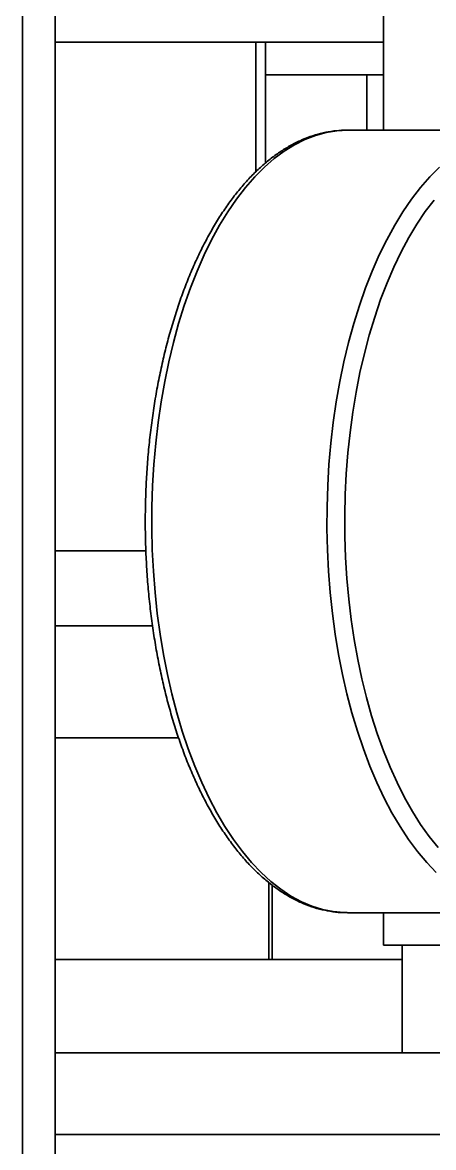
# Model space of a CAD drawing. Header units: millimetres. Extents: x -1052 to 3351, y 0 to 2015.
# Drawn here: x -368.22 to -366.35, y 1689.75 to 1694.85 of the extents above; entities that cross this region are included whole.
import ezdxf

# ---------------------------------------------------------------- set-up
doc = ezdxf.new("R2010")
doc.units = ezdxf.units.MM

msp = doc.modelspace()

# ---------------------------------------------------------------- linework, layer by layer
at = {"color": 7, "linetype": 'Continuous', "lineweight": 35}
for p, q in [((-368.2176, 1685.6647), (-368.2176, 1699.2806)), ((-368.2176, 1685.6647), (-368.2176, 1699.2806)), ((-368.0697, 1689.8064), (-368.0697, 1699.2806)), ((-368.0697, 1689.8064), (-368.0697, 1699.2806)), ((-366.5807, 1694.3623), (-366.5807, 1696.8769)), ((-366.5807, 1694.3623), (-366.5807, 1696.8769)), ((-366.5807, 1694.7617), (-368.0697, 1694.7617)), ((-366.5807, 1694.7617), (-368.0697, 1694.7617)), ((-367.159, 1694.1731), (-367.159, 1694.7617)), ((-367.159, 1694.1731), (-367.159, 1694.7617)), ((-367.1146, 1694.7617), (-367.1146, 1694.2133)), ((-367.1146, 1694.7617), (-367.1146, 1694.2133)), ((-366.656, 1694.6138), (-367.1146, 1694.6138)), ((-366.656, 1694.6138), (-367.1146, 1694.6138)), ((-366.656, 1694.6138), (-366.5807, 1694.6138)), ((-366.656, 1694.3623), (-366.656, 1694.6138)), ((-366.656, 1694.6138), (-366.5807, 1694.6138)), ((-366.656, 1694.3623), (-366.656, 1694.6138)), ((-366.7435, 1694.3623), (-365.9493, 1694.3623)), ((-366.7435, 1694.3623), (-365.9493, 1694.3623)), ((-368.0697, 1692.4542), (-367.6578, 1692.4542)), ((-368.0697, 1692.4542), (-367.6578, 1692.4542)), ((-368.0697, 1692.114), (-367.6277, 1692.114)), ((-368.0697, 1692.114), (-367.6277, 1692.114)), ((-368.0697, 1691.6059), (-367.5095, 1691.6059)), ((-368.0697, 1691.6059), (-367.5095, 1691.6059)), ((-367.0998, 1690.9489), (-367.0998, 1690.6001)), ((-367.0998, 1690.9489), (-367.0998, 1690.6001)), ((-367.085, 1690.9384), (-367.085, 1690.6001)), ((-367.085, 1690.9384), (-367.085, 1690.6001)), ((-366.7435, 1690.8123), (-365.9493, 1690.8123)), ((-366.7435, 1690.8123), (-365.9493, 1690.8123)), ((-366.5807, 1690.6644), (-366.5807, 1690.8123)), ((-366.5807, 1690.6644), (-366.5807, 1690.8123)), ((-363.9674, 1690.6644), (-366.5807, 1690.6644)), ((-363.9674, 1690.6644), (-366.5807, 1690.6644)), ((-366.4955, 1690.6644), (-366.4955, 1690.1762)), ((-366.4955, 1690.6644), (-366.4955, 1690.1762)), ((-366.4955, 1690.6001), (-368.0697, 1690.6001)), ((-366.4955, 1690.6001), (-368.0697, 1690.6001)), ((-365.1853, 1690.1762), (-368.0697, 1690.1762)), ((-365.1853, 1690.1762), (-368.0697, 1690.1762)), ((-359.7863, 1689.8064), (-368.0697, 1689.8064)), ((-368.0697, 1689.8064), (-368.0697, 1689.6881)), ((-359.7863, 1689.8064), (-368.0697, 1689.8064)), ((-368.0697, 1689.8064), (-368.0697, 1689.6881))]:
    msp.add_line(p, q, dxfattribs=at)
for points in [[(-366.7435, 1694.3623), (-366.7921, 1694.3597), (-366.8406, 1694.3517), (-366.8888, 1694.3384), (-366.9365, 1694.3199), (-366.9836, 1694.2961), (-367.0301, 1694.2673), (-367.0756, 1694.2334), (-367.1202, 1694.1945), (-367.1636, 1694.1509), (-367.2058, 1694.1025), (-367.2466, 1694.0496), (-367.2859, 1693.9923), (-367.3236, 1693.9308), (-367.3595, 1693.8653), (-367.3935, 1693.7959), (-367.4257, 1693.7229), (-367.4557, 1693.6465), (-367.4837, 1693.5669), (-367.5094, 1693.4844), (-367.5328, 1693.3992), (-367.5538, 1693.3115), (-367.5724, 1693.2217), (-367.5886, 1693.13), (-367.6022, 1693.0366), (-367.6132, 1692.9419), (-367.6216, 1692.8461), (-367.6273, 1692.7496), (-367.6305, 1692.6525), (-367.6309, 1692.5553), (-367.6287, 1692.4582), (-367.6238, 1692.3614), (-367.6163, 1692.2654), (-367.6062, 1692.1703), (-367.5935, 1692.0764), (-367.5782, 1691.9841), (-367.5605, 1691.8936), (-367.5402, 1691.8051), (-367.5176, 1691.7191), (-367.4927, 1691.6356), (-367.4655, 1691.555), (-367.4362, 1691.4775), (-367.4047, 1691.4033), (-367.3713, 1691.3326), (-367.336, 1691.2658), (-367.299, 1691.2028), (-367.2602, 1691.1441), (-367.2199, 1691.0897), (-367.1782, 1691.0397), (-367.1352, 1690.9945), (-367.091, 1690.954), (-367.0458, 1690.9184), (-366.9996, 1690.8878), (-366.9527, 1690.8623), (-366.9051, 1690.842), (-366.8571, 1690.8269), (-366.8087, 1690.8171), (-366.7602, 1690.8126), (-366.7435, 1690.8123)], [(-366.7435, 1694.3623), (-366.7921, 1694.3597), (-366.8406, 1694.3517), (-366.8888, 1694.3384), (-366.9365, 1694.3199), (-366.9836, 1694.2961), (-367.0301, 1694.2673), (-367.0756, 1694.2334), (-367.1202, 1694.1945), (-367.1636, 1694.1509), (-367.2058, 1694.1025), (-367.2466, 1694.0496), (-367.2859, 1693.9923), (-367.3236, 1693.9308), (-367.3595, 1693.8653), (-367.3935, 1693.7959), (-367.4257, 1693.7229), (-367.4557, 1693.6465), (-367.4837, 1693.5669), (-367.5094, 1693.4844), (-367.5328, 1693.3992), (-367.5538, 1693.3115), (-367.5724, 1693.2217), (-367.5886, 1693.13), (-367.6022, 1693.0366), (-367.6132, 1692.9419), (-367.6216, 1692.8461), (-367.6273, 1692.7496), (-367.6305, 1692.6525), (-367.6309, 1692.5553), (-367.6287, 1692.4582), (-367.6238, 1692.3614), (-367.6163, 1692.2654), (-367.6062, 1692.1703), (-367.5935, 1692.0764), (-367.5782, 1691.9841), (-367.5605, 1691.8936), (-367.5402, 1691.8051), (-367.5176, 1691.7191), (-367.4927, 1691.6356), (-367.4655, 1691.555), (-367.4362, 1691.4775), (-367.4047, 1691.4033), (-367.3713, 1691.3326), (-367.336, 1691.2658), (-367.299, 1691.2028), (-367.2602, 1691.1441), (-367.2199, 1691.0897), (-367.1782, 1691.0397), (-367.1352, 1690.9945), (-367.091, 1690.954), (-367.0458, 1690.9184), (-366.9996, 1690.8878), (-366.9527, 1690.8623), (-366.9051, 1690.842), (-366.8571, 1690.8269), (-366.8087, 1690.8171), (-366.7602, 1690.8126), (-366.7435, 1690.8123)], [(-366.341, 1690.9945), (-366.384, 1691.0397), (-366.4257, 1691.0897), (-366.466, 1691.1441), (-366.5047, 1691.2028), (-366.5418, 1691.2658), (-366.5771, 1691.3326), (-366.6105, 1691.4033), (-366.6419, 1691.4775), (-366.6713, 1691.555), (-366.6985, 1691.6356), (-366.7234, 1691.7191), (-366.746, 1691.8051), (-366.7662, 1691.8936), (-366.784, 1691.9841), (-366.7993, 1692.0764), (-366.812, 1692.1703), (-366.8221, 1692.2654), (-366.8296, 1692.3614), (-366.8345, 1692.4582), (-366.8367, 1692.5553), (-366.8362, 1692.6525), (-366.8331, 1692.7496), (-366.8273, 1692.8461), (-366.8189, 1692.9419), (-366.8079, 1693.0366), (-366.7943, 1693.13), (-366.7782, 1693.2217), (-366.7596, 1693.3115), (-366.7386, 1693.3992), (-366.7151, 1693.4844), (-366.6894, 1693.5669), (-366.6615, 1693.6465), (-366.6314, 1693.7229), (-366.5993, 1693.7959), (-366.5652, 1693.8653), (-366.5293, 1693.9308), (-366.4917, 1693.9923), (-366.4524, 1694.0496), (-366.4116, 1694.1025), (-366.3694, 1694.1509), (-366.326, 1694.1945)], [(-366.341, 1690.9945), (-366.384, 1691.0397), (-366.4257, 1691.0897), (-366.466, 1691.1441), (-366.5047, 1691.2028), (-366.5418, 1691.2658), (-366.5771, 1691.3326), (-366.6105, 1691.4033), (-366.6419, 1691.4775), (-366.6713, 1691.555), (-366.6985, 1691.6356), (-366.7234, 1691.7191), (-366.746, 1691.8051), (-366.7662, 1691.8936), (-366.784, 1691.9841), (-366.7993, 1692.0764), (-366.812, 1692.1703), (-366.8221, 1692.2654), (-366.8296, 1692.3614), (-366.8345, 1692.4582), (-366.8367, 1692.5553), (-366.8362, 1692.6525), (-366.8331, 1692.7496), (-366.8273, 1692.8461), (-366.8189, 1692.9419), (-366.8079, 1693.0366), (-366.7943, 1693.13), (-366.7782, 1693.2217), (-366.7596, 1693.3115), (-366.7386, 1693.3992), (-366.7151, 1693.4844), (-366.6894, 1693.5669), (-366.6615, 1693.6465), (-366.6314, 1693.7229), (-366.5993, 1693.7959), (-366.5652, 1693.8653), (-366.5293, 1693.9308), (-366.4917, 1693.9923), (-366.4524, 1694.0496), (-366.4116, 1694.1025), (-366.3694, 1694.1509), (-366.326, 1694.1945)], [(-366.3505, 1694.0451), (-366.3903, 1693.9927), (-366.4286, 1693.9358), (-366.4652, 1693.8748), (-366.5001, 1693.8099), (-366.5331, 1693.7412), (-366.5641, 1693.6689), (-366.5931, 1693.5932), (-366.62, 1693.5145), (-366.6446, 1693.4329), (-366.6669, 1693.3487), (-366.6869, 1693.2622), (-366.7044, 1693.1735), (-366.7194, 1693.0831), (-366.7319, 1692.9911), (-366.7418, 1692.8979), (-366.7492, 1692.8037), (-366.7539, 1692.7089), (-366.7559, 1692.6137), (-366.7553, 1692.5184), (-366.7521, 1692.4233), (-366.7462, 1692.3287), (-366.7377, 1692.2349), (-366.7266, 1692.1422), (-366.713, 1692.0509), (-366.6969, 1691.9612), (-366.6783, 1691.8735), (-366.6572, 1691.788), (-366.6339, 1691.7049), (-366.6082, 1691.6246), (-366.5804, 1691.5472), (-366.5505, 1691.473), (-366.5185, 1691.4023), (-366.4847, 1691.3352), (-366.449, 1691.272), (-366.4117, 1691.2129), (-366.3727, 1691.158), (-366.3323, 1691.1075)], [(-366.3505, 1694.0451), (-366.3903, 1693.9927), (-366.4286, 1693.9358), (-366.4652, 1693.8748), (-366.5001, 1693.8099), (-366.5331, 1693.7412), (-366.5641, 1693.6689), (-366.5931, 1693.5932), (-366.62, 1693.5145), (-366.6446, 1693.4329), (-366.6669, 1693.3487), (-366.6869, 1693.2622), (-366.7044, 1693.1735), (-366.7194, 1693.0831), (-366.7319, 1692.9911), (-366.7418, 1692.8979), (-366.7492, 1692.8037), (-366.7539, 1692.7089), (-366.7559, 1692.6137), (-366.7553, 1692.5184), (-366.7521, 1692.4233), (-366.7462, 1692.3287), (-366.7377, 1692.2349), (-366.7266, 1692.1422), (-366.713, 1692.0509), (-366.6969, 1691.9612), (-366.6783, 1691.8735), (-366.6572, 1691.788), (-366.6339, 1691.7049), (-366.6082, 1691.6246), (-366.5804, 1691.5472), (-366.5505, 1691.473), (-366.5185, 1691.4023), (-366.4847, 1691.3352), (-366.449, 1691.272), (-366.4117, 1691.2129), (-366.3727, 1691.158), (-366.3323, 1691.1075)]]:
    msp.add_lwpolyline(points, dxfattribs=at)
msp.add_open_spline([(-366.7435, 1694.3623), (-366.7525, 1694.3622), (-366.7773, 1694.3618), (-366.818, 1694.3574), (-366.8654, 1694.3478), (-366.9124, 1694.3336), (-366.959, 1694.3148), (-367.005, 1694.2914), (-367.0503, 1694.2634), (-367.0948, 1694.231), (-367.1383, 1694.1941), (-367.1808, 1694.1528), (-367.2221, 1694.1073), (-367.262, 1694.0577), (-367.3005, 1694.0042), (-367.3375, 1693.947), (-367.3727, 1693.8861), (-367.4062, 1693.8219), (-367.438, 1693.7545), (-367.4678, 1693.684), (-367.4957, 1693.6107), (-367.5215, 1693.5348), (-367.5453, 1693.4564), (-367.567, 1693.3758), (-367.5866, 1693.2932), (-367.6039, 1693.2087), (-367.619, 1693.1226), (-367.6318, 1693.0352), (-367.6424, 1692.9466), (-367.6506, 1692.8571), (-367.6564, 1692.7669), (-367.6599, 1692.6762), (-367.661, 1692.5853), (-367.6598, 1692.4944), (-367.6562, 1692.4037), (-367.6502, 1692.3136), (-367.6419, 1692.2241), (-367.6313, 1692.1356), (-367.6184, 1692.0482), (-367.6032, 1691.9622), (-367.5858, 1691.8779), (-367.5662, 1691.7954), (-367.5444, 1691.7149), (-367.5205, 1691.6366), (-367.4946, 1691.5609), (-367.4666, 1691.4877), (-367.4367, 1691.4174), (-367.405, 1691.3501), (-367.3714, 1691.286), (-367.336, 1691.2253), (-367.299, 1691.1681), (-367.2603, 1691.1146), (-367.2201, 1691.065), (-367.1785, 1691.0194), (-367.1356, 1690.978), (-367.0914, 1690.941), (-367.0462, 1690.9085), (-367.0001, 1690.8805), (-366.9533, 1690.8572), (-366.906, 1690.8388), (-366.8582, 1690.825), (-366.8103, 1690.8163), (-366.7724, 1690.8122), (-366.7505, 1690.8127), (-366.7445, 1690.8128)], degree=3, knots=[0, 0, 0, 0, 2.595877, 7.220527, 11.849558, 16.494639, 21.165743, 25.869513, 30.608497, 35.381587, 40.184993, 45.013098, 49.859635, 54.718745, 59.585527, 64.45595, 69.326785, 74.195894, 79.062191, 83.925127, 88.784427, 93.640037, 98.492129, 103.340892, 108.186679, 113.029769, 117.870491, 122.709172, 127.546185, 132.381805, 137.216452, 142.050347, 146.883852, 151.717266, 156.55088, 161.384929, 166.219721, 171.055596, 175.892863, 180.7319, 185.573005, 190.416574, 195.262921, 200.112492, 204.965548, 209.822454, 214.6834, 219.548682, 224.418186, 229.291773, 234.168862, 239.048293, 243.927917, 248.804424, 253.673699, 258.530412, 263.368375, 268.180825, 272.961751, 277.706791, 282.414758, 287.088642, 291.735291, 293.457714, 293.457714, 293.457714, 293.457714], dxfattribs=at)
msp.add_open_spline([(-366.7435, 1694.3623), (-366.7525, 1694.3622), (-366.7773, 1694.3618), (-366.818, 1694.3574), (-366.8654, 1694.3478), (-366.9124, 1694.3336), (-366.959, 1694.3148), (-367.005, 1694.2914), (-367.0503, 1694.2634), (-367.0948, 1694.231), (-367.1383, 1694.1941), (-367.1808, 1694.1528), (-367.2221, 1694.1073), (-367.262, 1694.0577), (-367.3005, 1694.0042), (-367.3375, 1693.947), (-367.3727, 1693.8861), (-367.4062, 1693.8219), (-367.438, 1693.7545), (-367.4678, 1693.684), (-367.4957, 1693.6107), (-367.5215, 1693.5348), (-367.5453, 1693.4564), (-367.567, 1693.3758), (-367.5866, 1693.2932), (-367.6039, 1693.2087), (-367.619, 1693.1226), (-367.6318, 1693.0352), (-367.6424, 1692.9466), (-367.6506, 1692.8571), (-367.6564, 1692.7669), (-367.6599, 1692.6762), (-367.661, 1692.5853), (-367.6598, 1692.4944), (-367.6562, 1692.4037), (-367.6502, 1692.3136), (-367.6419, 1692.2241), (-367.6313, 1692.1356), (-367.6184, 1692.0482), (-367.6032, 1691.9622), (-367.5858, 1691.8779), (-367.5662, 1691.7954), (-367.5444, 1691.7149), (-367.5205, 1691.6366), (-367.4946, 1691.5609), (-367.4666, 1691.4877), (-367.4367, 1691.4174), (-367.405, 1691.3501), (-367.3714, 1691.286), (-367.336, 1691.2253), (-367.299, 1691.1681), (-367.2603, 1691.1146), (-367.2201, 1691.065), (-367.1785, 1691.0194), (-367.1356, 1690.978), (-367.0914, 1690.941), (-367.0462, 1690.9085), (-367.0001, 1690.8805), (-366.9533, 1690.8572), (-366.906, 1690.8388), (-366.8582, 1690.825), (-366.8103, 1690.8163), (-366.7724, 1690.8122), (-366.7505, 1690.8127), (-366.7445, 1690.8128)], degree=3, knots=[0, 0, 0, 0, 2.595877, 7.220527, 11.849558, 16.494639, 21.165743, 25.869513, 30.608497, 35.381587, 40.184993, 45.013098, 49.859635, 54.718745, 59.585527, 64.45595, 69.326785, 74.195894, 79.062191, 83.925127, 88.784427, 93.640037, 98.492129, 103.340892, 108.186679, 113.029769, 117.870491, 122.709172, 127.546185, 132.381805, 137.216452, 142.050347, 146.883852, 151.717266, 156.55088, 161.384929, 166.219721, 171.055596, 175.892863, 180.7319, 185.573005, 190.416574, 195.262921, 200.112492, 204.965548, 209.822454, 214.6834, 219.548682, 224.418186, 229.291773, 234.168862, 239.048293, 243.927917, 248.804424, 253.673699, 258.530412, 263.368375, 268.180825, 272.961751, 277.706791, 282.414758, 287.088642, 291.735291, 293.457714, 293.457714, 293.457714, 293.457714], dxfattribs=at)

doc.saveas('drawing.dxf')
